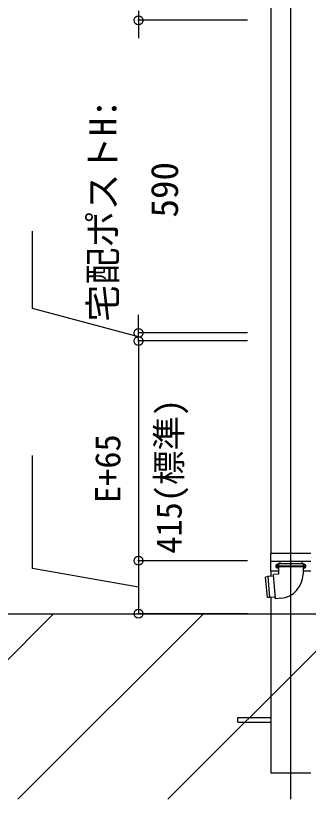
# Model space of a CAD drawing. Units: millimetres, scale not verified. Extents: x -6125 to 6125, y -9097 to 9042.
# Drawn here: x -5090 to -4538, y 3003 to 4482 of the extents above; entities that cross this region are included whole.
import ezdxf
from ezdxf.enums import TextEntityAlignment as Align

# ---------------------------------------------------------------- set-up
doc = ezdxf.new("R2010")
doc.units = ezdxf.units.MM
doc.header["$LTSCALE"] = 50
for name, color, linetype in [('0-3_YKK_12', 2, 'Continuous'), ('0-4_YKK_A1', 4, 'Continuous'), ('0-5_YKK_D', 6, 'Continuous')]:
    doc.layers.add(name, color=color, linetype=linetype)
doc.styles.add('ＭＳ ゴシック', font='')
doc.styles.get('ＭＳ ゴシック').set_extended_font_data('MS Gothic')

msp = doc.modelspace()

# ---------------------------------------------------------------- linework, layer by layer
at = {"layer": '0-3_YKK_12'}
msp.add_line((-4570.71, 3003.31), (-4570.71, 6557.91), dxfattribs=at)
at = {"layer": '0-4_YKK_A1'}
for p, q in [((-4608.21, 6232.01), (-4608.21, 3466.81)), ((-4608.71, 3451.81), (-4608.71, 3466.31)), ((-4533.21, 3466.81), (-4608.21, 3466.81)), ((-4532.71, 3451.81), (-4608.71, 3451.81)), ((-4608.71, 3434.31), (-4608.71, 3451.81)), ((-4593.71, 3448.33), (-4547.71, 3448.33)), ((-4593.71, 3448.33), (-4593.71, 3444)), ((-4591.71, 3451.81), (-4591.71, 3448.33)), ((-4549.71, 3451.81), (-4549.71, 3448.33)), ((-4547.71, 3448.33), (-4547.71, 3444)), ((-4608.21, 3433.81), (-4608.21, 3424)), ((-4608.21, 3433.81), (-4608.21, 3424)), ((-4593.71, 3433.81), (-4608.21, 3433.81)), ((-4596.97, 3443.73), (-4597.76, 3443.73)), ((-4594.45, 3442.89), (-4593.66, 3442.89)), ((-4593.71, 3442.66), (-4593.71, 3428.33)), ((-4593.61, 3443.83), (-4547.8, 3443.83)), ((-4593.61, 3442.83), (-4547.8, 3442.83)), ((-4546.97, 3443.73), (-4547.76, 3443.73)), ((-4547.71, 3442.66), (-4547.71, 3428.33)), ((-4533.21, 3433.81), (-4547.71, 3433.81)), ((-4544.45, 3442.89), (-4543.66, 3442.89)), ((-4614.36, 3423.41), (-4618.29, 3422.46)), ((-4614.93, 3384.01), (-4618.29, 3422.46)), ((-4603.41, 3424.47), (-4614.36, 3423.41)), ((-4614.36, 3423.41), (-4610.89, 3383.76)), ((-4593.71, 3428.33), (-4603.67, 3427.46)), ((-4610.89, 3383.76), (-4614.93, 3384.01)), ((-4599.92, 3384.62), (-4610.89, 3383.76)), ((-4608.21, 3383.97), (-4608.21, 3353.31)), ((-4589.7, 3382.5), (-4599.66, 3381.63)), ((-5608.21, 3353.31), (4059.29, 3353.31)), ((-5018.38, 3353.31), (-5368.5, 3003.19)), ((-4735.54, 3353.31), (-5085.65, 3003.19)), ((-4452.69, 3353.31), (-4802.8, 3003.2)), ((-4608.21, 3353.31), (-4533.21, 3353.31)), ((-4608.21, 3353.31), (-4608.21, 3053.31)), ((-4670.71, 3148.81), (-4670.71, 3157.81)), ((-4670.71, 3157.81), (-4608.21, 3157.81)), ((-4670.71, 3148.81), (-4608.21, 3148.81)), ((-4608.21, 3053.31), (-4533.21, 3053.31))]:
    msp.add_line(p, q, dxfattribs=at)
for points in [[(-4597.76, 3443.73), (-4597.76, 3442.89), (-4596.97, 3442.89)], [(-4595.29, 3444.57), (-4595.29, 3445.36), (-4596.13, 3445.36), (-4596.13, 3444.57)], [(-4596.13, 3442.05), (-4596.13, 3441.26), (-4595.29, 3441.26), (-4595.29, 3442.05)], [(-4593.66, 3442.89), (-4593.66, 3443.73), (-4594.45, 3443.73)], [(-4547.76, 3443.73), (-4547.76, 3442.89), (-4546.97, 3442.89)], [(-4545.29, 3444.57), (-4545.29, 3445.36), (-4546.13, 3445.36), (-4546.13, 3444.57)], [(-4546.13, 3442.05), (-4546.13, 3441.26), (-4545.29, 3441.26), (-4545.29, 3442.05)], [(-4543.66, 3442.89), (-4543.66, 3443.73), (-4544.45, 3443.73)], [(-4599.66, 3381.63), (-4601.67, 3404.54), (-4603.67, 3427.46)]]:
    msp.add_lwpolyline(points, dxfattribs=at)
msp.add_circle((-4543.94, 3441.54), 0.3, dxfattribs=at)
for centre, radius, start, end in [((-4608.21, 3466.31), 0.5, 90, 180), ((-4595.71, 3443.31), 3.5, 55.1501, 304.8499), ((-4545.71, 3443.31), 3.5, 235.1501, 124.8499), ((-4608.21, 3434.31), 0.5, 180, 270), ((-4596.97, 3444.57), 0.84, 270, 0), ((-4596.97, 3442.05), 0.84, 0, 90), ((-4594.45, 3444.57), 0.84, 180, 270), ((-4594.45, 3442.05), 0.84, 90, 180), ((-4593.51, 3444), 0.2, 180, 253.39845), ((-4593.51, 3442.66), 0.2, 106.60155, 180), ((-4593.71, 3443.33), 0.5, 286.60155, 73.39845), ((-4547.71, 3443.33), 0.5, 106.60155, 253.39845), ((-4547.91, 3444), 0.2, 286.60155, 0), ((-4547.91, 3442.66), 0.2, 0, 73.39845), ((-4546.97, 3444.57), 0.84, 270, 0), ((-4546.97, 3442.05), 0.84, 0, 90), ((-4544.45, 3444.57), 0.84, 180, 270), ((-4544.45, 3442.05), 0.84, 90, 180), ((-4593.71, 3428.33), 46, 275, 0)]:
    msp.add_arc(centre, radius, start, end, dxfattribs=at)
at = {"layer": '0-5_YKK_D'}
for p, q in [((-4858.21, 4491.31), (-4858.21, 4473.31)), ((-4858.21, 4491.31), (-4858.21, 4473.31)), ((-4652.47, 4473.31), (-4859.21, 4473.31)), ((-4652.47, 4473.31), (-4859.21, 4473.31)), ((-4858.21, 4473.31), (-4858.21, 4463.39)), ((-4858.21, 4473.31), (-4858.21, 4439.31)), ((-4858.21, 3883.31), (-4858.21, 3917.31)), ((-4858.21, 3883.31), (-4858.21, 3893.22)), ((-4652.47, 3883.31), (-4859.21, 3883.31)), ((-4652.47, 3883.31), (-4859.21, 3883.31)), ((-4858.21, 3868.31), (-4858.21, 3883.31)), ((-4858.21, 3868.31), (-4858.21, 3883.31)), ((-4652.47, 3868.31), (-4859.21, 3868.31)), ((-4652.47, 3868.31), (-4859.21, 3868.31)), ((-4858.21, 3868.31), (-4858.21, 3834.31)), ((-4858.21, 3868.31), (-4858.21, 3453.31)), ((-4652.47, 3453.31), (-4859.21, 3453.31)), ((-4652.47, 3453.31), (-4859.21, 3453.31)), ((-4858.21, 3453.31), (-4858.21, 3353.31)), ((-4652.47, 3353.31), (-4859.21, 3353.31))]:
    msp.add_line(p, q, dxfattribs=at)
for points in [[(-4858.21, 3875.81), (-5058.21, 3929.69), (-5058.21, 4075.14)], [(-4858.21, 3403.31), (-5058.21, 3438.91), (-5058.21, 3651.87)]]:
    msp.add_lwpolyline(points, dxfattribs=at)
for centre in [(-4858.21, 4473.31), (-4858.21, 4473.31), (-4858.21, 3883.31), (-4858.21, 3883.31), (-4858.21, 3868.31), (-4858.21, 3868.31), (-4858.21, 3453.31), (-4858.21, 3453.31), (-4858.21, 3353.31)]:
    msp.add_circle(centre, 8.5, dxfattribs=at)

# ---------------------------------------------------------------- texts
at = {"layer": '0-5_YKK_D', "style": 'ＭＳ ゴシック'}
for s, height, p in [('宅配ポストH:', 51.32, (-4884.57, 3904.47)), ('590', 51.32, (-4768.21, 4101.15)), ('415(標準)', 47.65, (-4762.5, 3466.73)), ('E+65', 47.65, (-4878.21, 3562.39))]:
    msp.add_text(s, height=height, rotation=90, dxfattribs=at).set_placement(p, align=Align.BOTTOM_LEFT)

doc.saveas('drawing.dxf')
